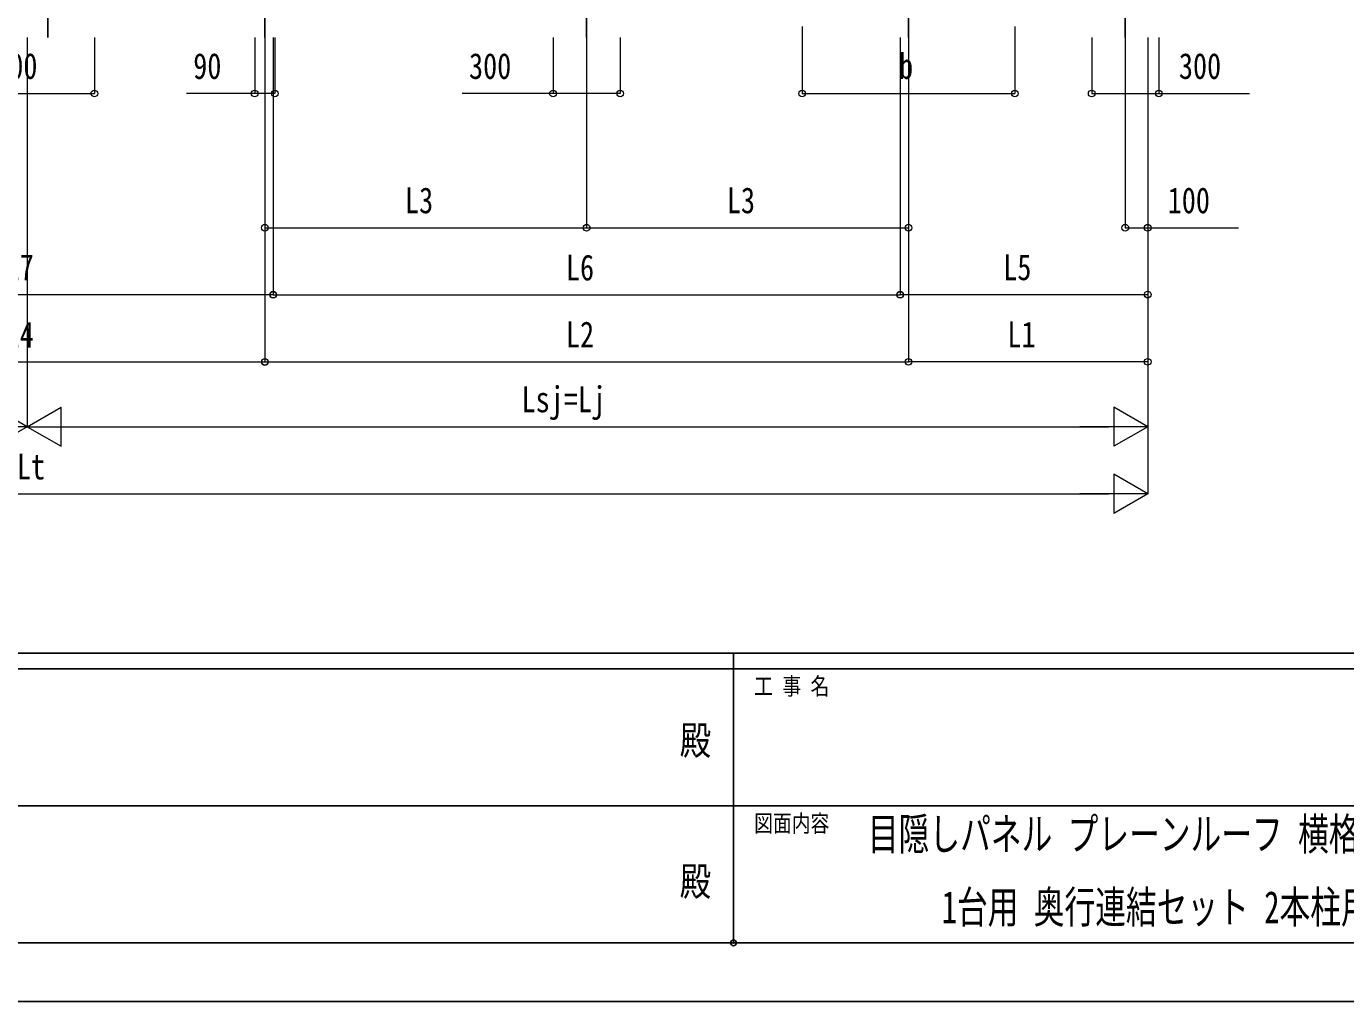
# Model space of a CAD drawing. Units: millimetres, scale not verified. Extents: x -14718 to 14718, y -10397 to 10401.
# Drawn here: x -3175 to 2715, y -10389 to -6032 of the extents above; entities that cross this region are included whole.
import ezdxf
from ezdxf.enums import TextEntityAlignment as Align

# ---------------------------------------------------------------- set-up
doc = ezdxf.new("R2010")
doc.units = ezdxf.units.MM
doc.header["$LTSCALE"] = 50
doc.header["$PDMODE"] = 32
doc.header["$PDSIZE"] = 25
for name, color, linetype in [('0-2_USER1', 3, 'Continuous'), ('0-4_YKK_12', 2, 'Continuous'), ('0-8_YKK_ZWAK', 7, 'Continuous')]:
    doc.layers.add(name, color=color, linetype=linetype)
doc.layers.add('0-7_YKK_D', color=6, linetype='Continuous', lineweight=18)
doc.styles.add('ＭＳ ゴシック', font='')
doc.styles.get('ＭＳ ゴシック').set_extended_font_data('MS Gothic')

msp = doc.modelspace()

# ---------------------------------------------------------------- linework, layer by layer
at = {"layer": '0-4_YKK_12'}
for p, q in [((-2110.33, -6081.6), (-2110.33, -2493.01)), ((763.67, -6081.6), (763.67, -2493.01)), ((-3078.33, -6081.6), (-3078.32, -2834.1)), ((-673.33, -6081.6), (-673.32, -2834.1)), ((1731.67, -6081.6), (1731.68, -2834.1))]:
    msp.add_line(p, q, dxfattribs=at)
at = {"layer": '0-7_YKK_D'}
for p, q in [((288.67, -6032.6), (288.67, -6332.6)), ((1238.67, -6032.6), (1238.67, -6332.6)), ((-3171.33, -6081.6), (-3171.33, -7821.6)), ((-3171.33, -6081.6), (-3171.33, -7821.6)), ((-2871.33, -6081.6), (-2871.33, -6332.6)), ((-2155.53, -6081.6), (-2155.53, -6332.6)), ((-2110.33, -6081.6), (-2110.33, -6932.6)), ((-2110.33, -6082.6), (-2110.33, -7531.6)), ((-2110.33, -6082.6), (-2110.33, -7532.6)), ((-2073.33, -6081.6), (-2073.33, -7232.6)), ((-2073.33, -6081.6), (-2073.33, -7231.6)), ((-2065.13, -6081.6), (-2065.13, -6332.6)), ((-823.33, -6081.6), (-823.33, -6332.6)), ((-673.33, -6081.6), (-673.33, -6932.6)), ((-673.33, -6082.6), (-673.33, -6932.6)), ((-523.33, -6081.6), (-523.33, -6332.6)), ((726.67, -6081.6), (726.67, -7231.6)), ((726.67, -6081.6), (726.67, -7232.6)), ((763.67, -6081.6), (763.67, -7531.6)), ((763.67, -6081.6), (763.67, -7531.6)), ((763.67, -6081.6), (763.67, -6932.6)), ((1581.67, -6081.6), (1581.67, -6332.6)), ((1731.67, -6081.6), (1731.67, -6932.6)), ((1831.67, -6081.6), (1831.67, -7821.6)), ((1831.67, -6081.6), (1831.67, -6932.6)), ((1831.67, -6081.6), (1831.67, -8121.6)), ((1831.67, -6081.6), (1831.67, -7231.6)), ((1881.67, -6081.6), (1881.67, -6332.6)), ((-3471.33, -6331.6), (-2871.33, -6331.6)), ((288.67, -6331.6), (1238.67, -6331.6)), ((-2110.33, -6931.6), (-673.33, -6931.6)), ((-673.33, -6931.6), (763.67, -6931.6)), ((1831.67, -7130.6), (1831.67, -7531.6)), ((-4276.33, -7230.6), (-2073.33, -7230.6)), ((-2073.33, -7231.6), (726.67, -7231.6)), ((726.67, -7230.6), (1831.67, -7230.6)), ((-2110.33, -7531.6), (-4239.33, -7531.6)), ((-2110.33, -7530.6), (763.67, -7530.6)), ((1831.67, -7530.6), (763.67, -7530.6)), ((-3171.33, -7820.6), (-3322.88, -7733.1)), ((-3171.33, -7820.6), (-3019.77, -7733.1)), ((-3019.77, -7908.1), (-3019.77, -7733.1)), ((1831.67, -7820.6), (1680.12, -7733.1)), ((1680.12, -7733.1), (1680.12, -7908.1)), ((-3171.33, -7820.6), (-3474.44, -7820.6)), ((-3171.33, -7820.6), (-3322.88, -7908.1)), ((-3171.33, -7820.6), (-3019.77, -7908.1)), ((-3171.33, -7820.6), (-2868.22, -7820.6)), ((-2996.33, -7820.6), (1656.67, -7820.6)), ((1831.67, -7820.6), (1528.56, -7820.6)), ((1831.67, -7820.6), (1680.12, -7908.1)), ((1831.67, -8120.6), (1680.12, -8033.1)), ((1680.12, -8033.1), (1680.12, -8208.1)), ((-8006.33, -8120.6), (1656.67, -8120.6)), ((1831.67, -8120.6), (1528.56, -8120.6)), ((1831.67, -8120.6), (1680.12, -8208.1))]:
    msp.add_line(p, q, dxfattribs=at)
for points in [[(-2065.13, -6331.6), (-2155.53, -6331.6), (-2459.83, -6331.6)], [(-523.33, -6331.6), (-823.33, -6331.6), (-1228.43, -6331.6)], [(1581.67, -6331.6), (1881.67, -6331.6), (2286.77, -6331.6)], [(1731.67, -6931.6), (1831.67, -6931.6), (2236.77, -6931.6)]]:
    msp.add_lwpolyline(points, dxfattribs=at)
for centre in [(-2871.33, -6331.6), (-2155.53, -6331.6), (-2065.13, -6331.6), (-823.33, -6331.6), (-523.33, -6331.6), (288.67, -6331.6), (1238.67, -6331.6), (1581.67, -6331.6), (1881.67, -6331.6), (-2110.33, -6931.6), (-673.33, -6931.6), (-673.33, -6931.6), (763.67, -6931.6), (1731.67, -6931.6), (1831.67, -6931.6), (-2073.33, -7230.6), (-2073.33, -7231.6), (726.67, -7230.6), (726.67, -7231.6), (1831.67, -7230.6), (-2110.33, -7530.6), (-2110.33, -7531.6), (763.67, -7530.6), (763.67, -7530.6), (1831.67, -7530.6)]:
    msp.add_circle(centre, 14.88, dxfattribs=at)
at = {"layer": '0-8_YKK_ZWAK'}
for p, q in [((13632.57, -8831.6), (-13667.43, -8831.6)), ((-17.43, -8831.6), (-17.43, -10126.6)), ((-17.43, -8901.6), (-4567.43, -8901.6)), ((4532.57, -8901.6), (-17.43, -8901.6)), ((-4541.18, -9514.1), (-17.43, -9514.1)), ((-17.43, -9514.1), (4532.57, -9514.1)), ((-4567.43, -10126.6), (-17.43, -10126.6)), ((-17.43, -10126.6), (4532.57, -10126.6))]:
    msp.add_line(p, q, dxfattribs=at)
msp.add_lwpolyline([(-14717.5, -10389.1), (14717.5, -10389.1), (14717.5, 10400.9), (-14717.5, 10400.9)], close=True, dxfattribs=at)
msp.add_point((-17.43, -10126.6), dxfattribs=at)

# ---------------------------------------------------------------- texts
at = {"layer": '0-2_USER1', "style": 'ＭＳ ゴシック', "width": 0.7}
for s, p in [('目隠しパネル プレーンルーフ 横格子\u3000600タイプ', (582.7, -9755.02)), (' 1台用 奥行連結セット 2本柱用\u3000納まり図', (843.38, -10081.68))]:
    msp.add_text(s, height=143.7, dxfattribs=at).set_placement(p, align=Align.BOTTOM_LEFT)
at = {"layer": '0-7_YKK_D', "style": 'ＭＳ ゴシック', "width": 0.8}
for s, p in [('600', (-3314.13, -6301.6)), ('90', (-2429.83, -6301.6)), ('300', (-1198.43, -6301.6)), ('b', (721.67, -6301.6)), ('300', (1971.17, -6301.6)), ('L3', (-1484.23, -6901.6)), ('L3', (-47.23, -6901.6)), ('100', (1921.17, -6901.6)), ('L7', (-3267.23, -7200.6)), ('L6', (-765.73, -7201.6)), ('L5', (1186.77, -7200.6)), ('L4', (-3267.23, -7501.6)), ('L2', (-765.73, -7500.6)), ('L1', (1205.27, -7500.6)), ('Lsj=Lj', (-963.83, -7790.6)), ('Lst=Lt', (-3468.83, -8090.6))]:
    msp.add_text(s, height=115.5, dxfattribs=at).set_placement(p, align=Align.BOTTOM_LEFT)
at = {"layer": '0-8_YKK_ZWAK', "style": 'ＭＳ ゴシック', "width": 0.8}
for s, height, p in [('工 事 名', 76.98, (74.44, -9041.6)), ('殿', 128.3, (-257.83, -9324.52)), ('図面内容', 76.98, (74.44, -9654.1)), ('殿', 128.3, (-257.83, -9954.52))]:
    msp.add_text(s, height=height, dxfattribs=at).set_placement(p, align=Align.BOTTOM_LEFT)

doc.saveas('drawing.dxf')
